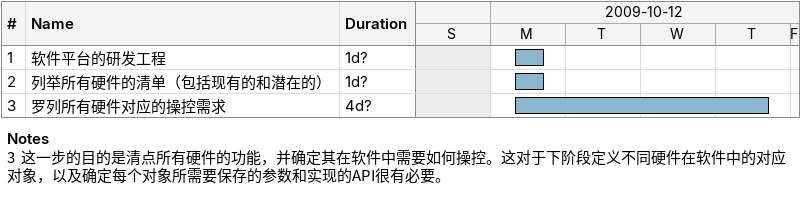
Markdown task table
| ID | Task | Duration | Start | Finish |
|---|---|---|---|---|
| 1 | 软件平台的研发工程 | 1d? | 2009-10-12 | 2009-10-12 |
| 2 | 列举所有硬件的清单（包括现有的和潜在的） | 1d? | 2009-10-12 | 2009-10-12 |
| 3 | 罗列所有硬件对应的操控需求 | 4d? | 2009-10-12 | 2009-10-15 |

Notes
- 3: 这一步的目的是清点所有硬件的功能，并确定其在软件中需要如何操控。这对于下阶段定义不同硬件在软件中的对应对象，以及确定每个对象所需要保存的参数和实现的API很有必要。
